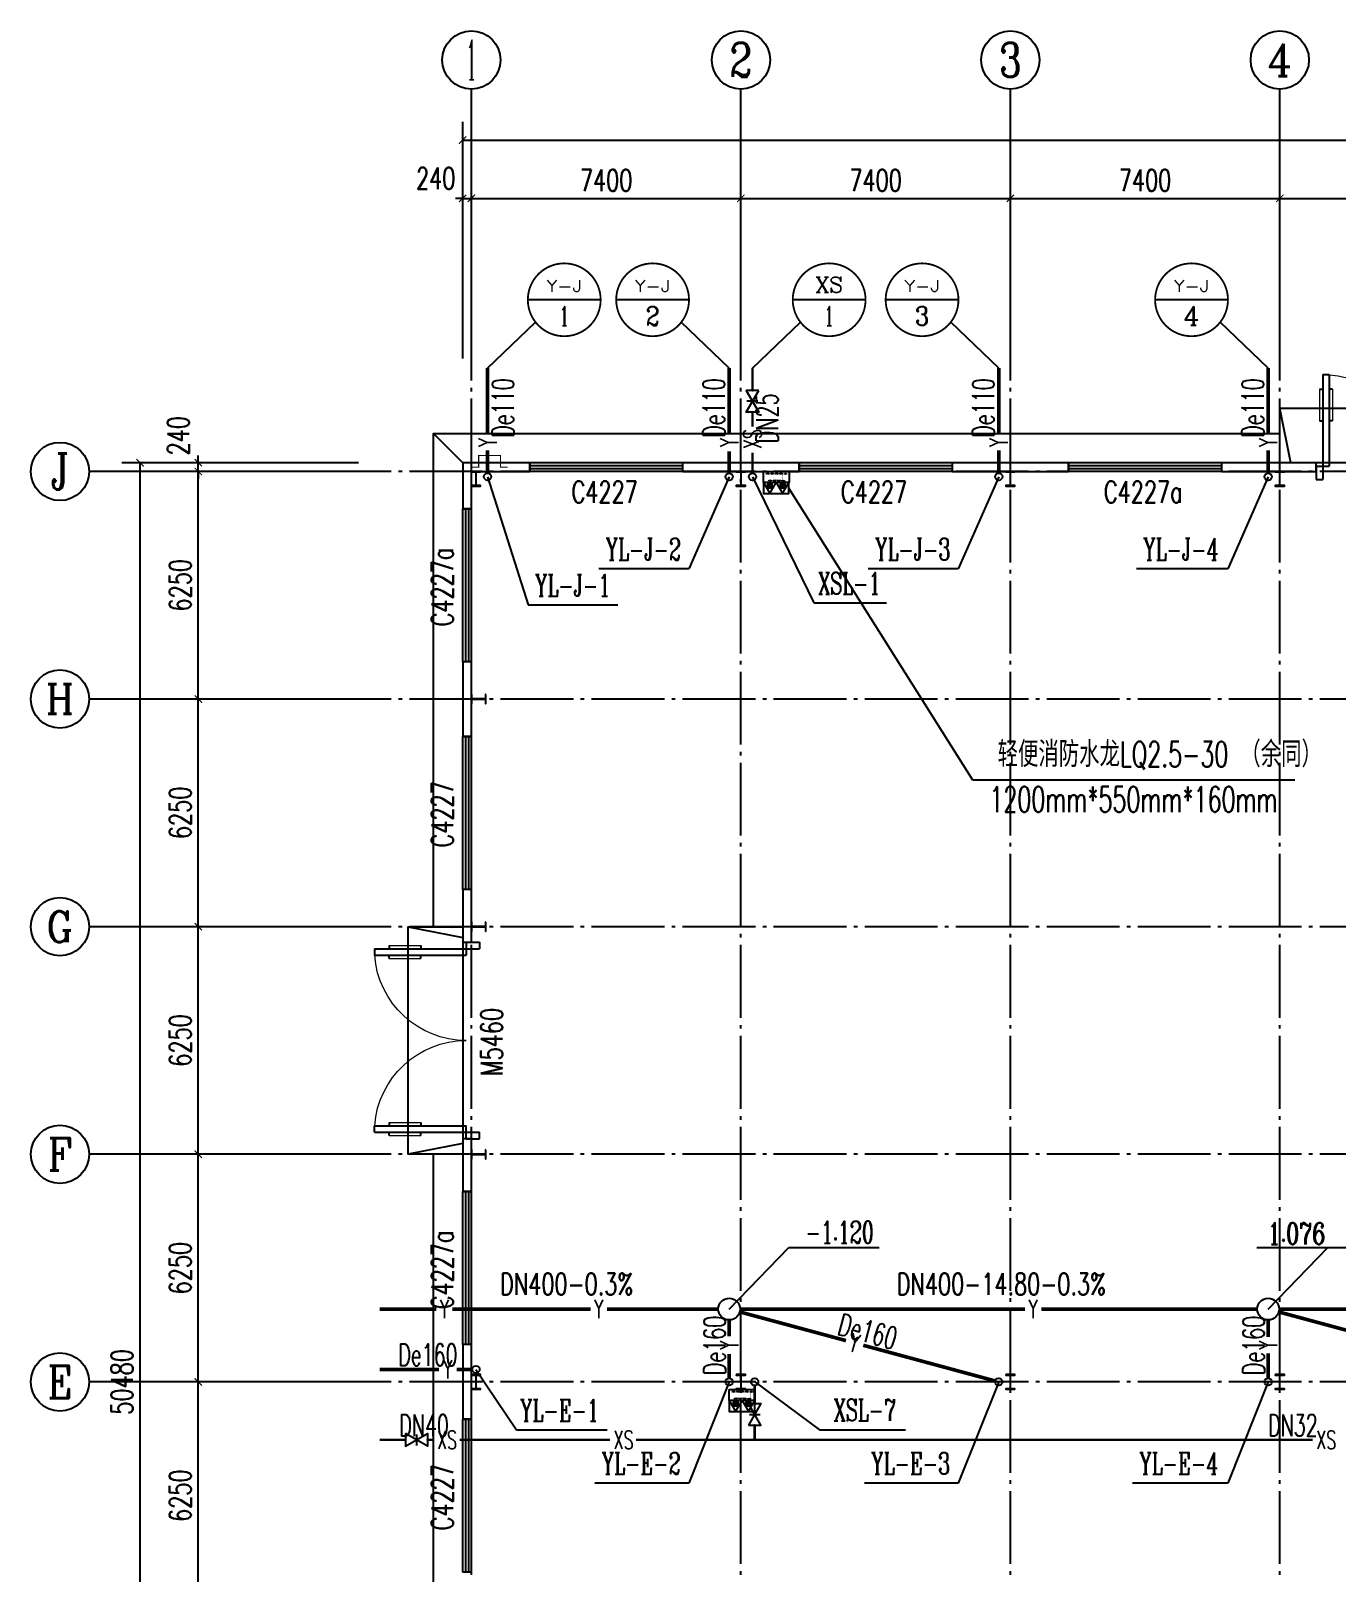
# Model space of a CAD drawing. Header units: millimetres. Extents: x 418304 to 847498, y 48187 to 111456.
# Drawn here: x 421460.05 to 421495.9, y 54546.51 to 54588.83 of the extents above; entities that cross this region are included whole.
import ezdxf
from ezdxf.enums import TextEntityAlignment as Align

# ---------------------------------------------------------------- set-up
doc = ezdxf.new("R2010")
doc.units = ezdxf.units.MM
doc.header["$LTSCALE"] = 1000
doc.linetypes.add('DOTE', pattern=[2.42, 2, -0.2, 0.02, -0.2])
for name, color, linetype in [('AXIS', 3, 'Continuous'), ('AXIS_TEXT', 7, 'Continuous'), ('COLUMN', 2, 'Continuous'), ('DIM_消防', 3, 'Continuous'), ('DIM_雨水', 3, 'Continuous'), ('DOTE', 8, 'DOTE'), ('EQUIP_消防', 7, 'Continuous'), ('PIPE-消防', 1, 'Continuous'), ('PIPE-雨水', 4, 'Continuous'), ('TEXT_消防', 7, 'Continuous'), ('TEXT_雨水', 7, 'Continuous'), ('TWT_LEAD', 3, 'Continuous'), ('TWT_TEXT', 7, 'Continuous'), ('VALVE_消防', 7, 'Continuous'), ('VPIPE-消防', 1, 'Continuous'), ('VPIPE-雨水', 4, 'Continuous'), ('WALL-PARAPET', 6, 'Continuous'), ('WELL_雨水', 4, 'Continuous'), ('WINDOW', 4, 'Continuous'), ('WINDOW_TEXT', 7, 'Continuous')]:
    doc.layers.add(name, color=color, linetype=linetype)
doc.styles.add('_TCH_AXIS', font='COMPLEX', dxfattribs={"bigfont": 'GBCBIG'})
doc.styles.add('_TCH_DIM', font='SIMPLEX', dxfattribs={"bigfont": 'GBCBIG'})
doc.styles.add('_TCH_DIM_T3', font='SIMPLEX', dxfattribs={"width": 0.705882, "bigfont": 'GBCBIG'})
doc.styles.add('_TCH_WINDOW', font='SIMPLEX', dxfattribs={"height": 3.5, "bigfont": 'GBCBIG'})
doc.styles.add('_TWT_CIRCLE', font='COMPLEX', dxfattribs={"width": 1.1, "height": 3, "bigfont": 'HZTXT'})
doc.styles.add('_TWT_PIPEDN', font='SIMPLEX', dxfattribs={"width": 0.8, "height": 3, "bigfont": 'HZTXT'})
doc.styles.add('_TWT_PIPETEXT', font='SIMPLEX', dxfattribs={"width": 0.8, "height": 3.5, "bigfont": 'HZTXT'})
doc.styles.add('_TWT_SERIAL', font='COMPLEX', dxfattribs={"width": 0.8, "height": 3, "bigfont": 'HZTXT'})
doc.styles.add('COMPLEX', font='COMPLEX')
doc.dimstyles.new('_TCH_ARCH&&200', dxfattribs={"dimtxt": 595, "dimasz": 200, "dimexe": 500, "dimexo": 600, "dimgap": 200, "dimtad": 1, "dimdec": 0, "dimzin": 0, "dimdsep": 46, "dimtxsty": '_TCH_DIM_T3', "dimblk": 'ARCHTICK', "dimcen": 0.09, "dimclrt": 7, "dimazin": 2, "dimtfac": 1, "dimtdec": 0, "dimtix": 1, "dimtmove": 2, "dimatfit": 3, "dimfxl": 0, "dimtolj": 1, "dimtzin": 0, "dimarcsym": 0})

# ---------------------------------------------------------------- blocks, each defined once
blk = doc.blocks.new('A$C797E1D2B')
at = {"layer": 'COLUMN'}
h = blk.add_hatch(color=256, dxfattribs=at)
h.paths.add_polyline_path([(125, 400), (250, 400), (250, 388), (130, 388), (130, 200), (125, 200)])
h.paths.add_polyline_path([(0, 400), (125, 400), (125, 200), (120, 200), (120, 388), (0, 388)])
h.paths.add_polyline_path([(0, 12), (120, 12), (120, 200), (125, 200), (125, 0), (0, 0)])
h.paths.add_polyline_path([(125, 200), (130, 200), (130, 12), (250, 12), (250, 0), (125, 0)])
blk.add_lwpolyline([(250, 0), (250, 12), (130, 12), (130, 388), (250, 388), (250, 400), (0, 400), (0, 388), (120, 388), (120, 12), (0, 12), (0, 0)], close=True, dxfattribs=at)
blk = doc.blocks.new('消防软管卷盘')
blk.add_lwpolyline([(4963954, 151899), (4963954, 150312), (4964641, 150312), (4964641, 151899)], close=True)
for points, const_width in [([(4964134, 151704), (4964482, 151704)], 1), ([(4964134, 151566), (4964482, 151566)], 1), ([(4964134, 151428), (4964482, 151428)], 1), ([(4964134, 151290), (4964482, 151290)], 1), ([(4964134, 151152), (4964482, 151152)], 1), ([(4964134, 151014), (4964482, 151014)], 0.1), ([(4964134, 150876), (4964482, 150876)], 1), ([(4964134, 150738), (4964482, 150738)], 1), ([(4964150, 150600), (4964499, 150600)], 1), ([(4964150, 150462), (4964499, 150462)], 1)]:
    blk.add_lwpolyline(points, dxfattribs=dict(const_width=const_width))
for centre, start, end in [((4964134, 151636), 90, 270), ((4964134, 151360), 90, 270), ((4964134, 151084), 90, 270), ((4964134, 150808), 90, 270), ((4964482, 151498), 270, 90), ((4964482, 151222), 270, 90), ((4964482, 150946), 270, 90), ((4964499, 150670), 270, 90), ((4964150, 150532), 90, 270)]:
    blk.add_arc(centre, 69, start, end)
blk = doc.blocks.new('$TwtSys$00000546')
h = blk.add_hatch()
h.set_pattern_fill('ANSI31', color=256, scale=200, style=0)
h.set_pattern_definition([(45, (-38543.802, -6670.83), (-17.67767, 17.67767), [])])
h.paths.add_polyline_path([(-65, 174), (65, 174), (65, 44), (-65, 44)])
for points in [[(0, 344), (-198, 0), (198, 0)], [(-65, 174), (65, 174), (65, 44), (-65, 44)]]:
    blk.add_lwpolyline(points, close=True)
blk = doc.blocks.new('92623')
blk.add_lwpolyline([(8910066, 83014), (8909273, 83014), (8909273, 82670), (8910066, 82670)], close=True)
at = {"xscale": -0.5, "yscale": 0.5, "zscale": 0.5, "rotation": 89.99999999998747}
blk.add_blockref('消防软管卷盘', (8985223, 2565334), dxfattribs=at)
at = {"layer": 'EQUIP_消防', "color": 8, "rotation": 180}
for p in [(8909471, 83014), (8909868, 83014)]:
    blk.add_blockref('$TwtSys$00000546', p, dxfattribs=at)
blk = doc.blocks.new('$DorLib2D$00000011')
for p, q in [((-0.4667, 0.4709), (-0.4667, -0.0625)), ((-0.4667, 0.4709), (-0.4333, 0.4709)), ((-0.4333, 0.4709), (-0.4333, 0.0042)), ((0.4333, 0.4709), (0.4333, 0.0042)), ((0.4667, 0.4709), (0.4333, 0.4709)), ((0.4667, 0.4709), (0.4667, -0.0625)), ((-0.4833, 0.3962), (-0.4667, 0.3962)), ((-0.4167, 0.3962), (-0.4333, 0.3962)), ((0.4167, 0.3962), (0.4333, 0.3962)), ((0.4833, 0.3962), (0.4667, 0.3962)), ((-0.4833, 0.2346), (-0.4667, 0.2346)), ((-0.4167, 0.2346), (-0.4333, 0.2346)), ((0.4167, 0.2346), (0.4333, 0.2346)), ((0.4833, 0.2346), (0.4667, 0.2346)), ((-0.5, 0.0042), (-0.4333, 0.0042)), ((-0.5, 0.0042), (-0.5, -0.0625)), ((0.5, 0.0042), (0.4333, 0.0042)), ((0.5, 0.0042), (0.5, -0.0625)), ((-0.5, -0.0625), (-0.4667, -0.0625)), ((0.5, -0.0625), (0.4667, -0.0625))]:
    blk.add_line(p, q)
at = {"lineweight": 13}
for p, q in [((-0.4833, 0.3962), (-0.4833, 0.2346)), ((-0.4167, 0.3962), (-0.4167, 0.2346)), ((0.4167, 0.3962), (0.4167, 0.2346)), ((0.4833, 0.3962), (0.4833, 0.2346))]:
    blk.add_line(p, q, dxfattribs=at)
for centre, start, end in [((-0.4667, 0.0042), 0, 85.90396), ((0.4667, 0.0042), 94.09604, 180)]:
    blk.add_arc(centre, 0.4667, start, end, dxfattribs=at)
blk = doc.blocks.new('$TCHSYS$WIN2D')
for p, q in [((-0.5, 0.5), (0.5, 0.5)), ((-0.5, 0.5), (-0.5, -0.5)), ((0.5, 0.5), (0.5, -0.5)), ((0.5, 0.167), (-0.5, 0.167)), ((0.5, -0.167), (-0.5, -0.167)), ((-0.5, -0.5), (0.5, -0.5))]:
    blk.add_line(p, q)
blk = doc.blocks.new('_AXISO')
blk.add_circle((0, 0), 0.5)
at = {"layer": 'AXIS_TEXT', "style": 'COMPLEX', "width": 1.041667}
blk.add_attdef('A', text='', height=0.56, dxfattribs=at).set_placement((-0.25, -0.28), (0.25, -0.28), align=Align.FIT)
blk = doc.blocks.new('_ArchTick')
at = {"color": 0, "linetype": 'ByBlock', "const_width": 0.15}
blk.add_lwpolyline([(-0.5, -0.5), (0.5, 0.5)], dxfattribs=at)
blk = doc.blocks.new('*D210')
at = {"layer": 'AXIS', "color": 0, "lineweight": -2}
for p, q in [((484746, 127867), (478246, 127867)), ((478746, 77387), (478746, 127867)), ((484746, 77387), (478246, 77387))]:
    blk.add_line(p, q, dxfattribs=at)
at = {"layer": 'Defpoints', "color": 0}
for p in [(478746, 127867), (485346, 127867), (485346, 77387)]:
    blk.add_point(p, dxfattribs=at)
at = {"layer": 'AXIS', "color": 0, "lineweight": -2, "xscale": 200, "yscale": 200, "zscale": 200}
for p, rotation in [((478746, 127867), 90), ((478746, 77387), 270)]:
    blk.add_blockref('_ArchTick', p, dxfattribs=dict(at, rotation=rotation))
at = {"layer": 'AXIS', "color": 7, "insert": (478248, 102627), "char_height": 595, "attachment_point": 5, "rotation": 90, "style": '_TCH_DIM_T3'}
blk.add_mtext('\\A1;50480', dxfattribs=at)
blk = doc.blocks.new('*D216')
at = {"layer": 'AXIS', "color": 0, "lineweight": -2}
for p, q in [((484746, 102627), (479846, 102627)), ((480346, 96377), (480346, 102627)), ((484746, 96377), (479846, 96377))]:
    blk.add_line(p, q, dxfattribs=at)
at = {"layer": 'Defpoints', "color": 0}
for p in [(480346, 102627), (485346, 102627), (485346, 96377)]:
    blk.add_point(p, dxfattribs=at)
at = {"layer": 'AXIS', "color": 0, "lineweight": -2, "xscale": 200, "yscale": 200, "zscale": 200}
for p, rotation in [((480346, 102627), 90), ((480346, 96377), 270)]:
    blk.add_blockref('_ArchTick', p, dxfattribs=dict(at, rotation=rotation))
at = {"layer": 'AXIS', "color": 7, "insert": (479848, 99502), "char_height": 595, "attachment_point": 5, "rotation": 90, "style": '_TCH_DIM_T3'}
blk.add_mtext('\\A1;6250', dxfattribs=at)
blk = doc.blocks.new('*D217')
at = {"layer": 'AXIS', "color": 0, "lineweight": -2}
for p, q in [((484746, 108877), (479846, 108877)), ((480346, 102627), (480346, 108877)), ((484746, 102627), (479846, 102627))]:
    blk.add_line(p, q, dxfattribs=at)
at = {"layer": 'Defpoints', "color": 0}
for p in [(480346, 108877), (485346, 108877), (485346, 102627)]:
    blk.add_point(p, dxfattribs=at)
at = {"layer": 'AXIS', "color": 0, "lineweight": -2, "xscale": 200, "yscale": 200, "zscale": 200}
for p, rotation in [((480346, 108877), 90), ((480346, 102627), 270)]:
    blk.add_blockref('_ArchTick', p, dxfattribs=dict(at, rotation=rotation))
at = {"layer": 'AXIS', "color": 7, "insert": (479848, 105752), "char_height": 595, "attachment_point": 5, "rotation": 90, "style": '_TCH_DIM_T3'}
blk.add_mtext('\\A1;6250', dxfattribs=at)
blk = doc.blocks.new('*D218')
at = {"layer": 'AXIS', "color": 0, "lineweight": -2}
for p, q in [((484746, 115127), (479846, 115127)), ((480346, 108877), (480346, 115127)), ((484746, 108877), (479846, 108877))]:
    blk.add_line(p, q, dxfattribs=at)
at = {"layer": 'Defpoints', "color": 0}
for p in [(480346, 115127), (485346, 115127), (485346, 108877)]:
    blk.add_point(p, dxfattribs=at)
at = {"layer": 'AXIS', "color": 0, "lineweight": -2, "xscale": 200, "yscale": 200, "zscale": 200}
for p, rotation in [((480346, 115127), 90), ((480346, 108877), 270)]:
    blk.add_blockref('_ArchTick', p, dxfattribs=dict(at, rotation=rotation))
at = {"layer": 'AXIS', "color": 7, "insert": (479848, 112002), "char_height": 595, "attachment_point": 5, "rotation": 90, "style": '_TCH_DIM_T3'}
blk.add_mtext('\\A1;6250', dxfattribs=at)
blk = doc.blocks.new('*D219')
at = {"layer": 'AXIS', "color": 0, "lineweight": -2}
for p, q in [((484746, 121377), (479846, 121377)), ((480346, 115127), (480346, 121377)), ((484746, 115127), (479846, 115127))]:
    blk.add_line(p, q, dxfattribs=at)
at = {"layer": 'Defpoints', "color": 0}
for p in [(480346, 121377), (485346, 121377), (485346, 115127)]:
    blk.add_point(p, dxfattribs=at)
at = {"layer": 'AXIS', "color": 0, "lineweight": -2, "xscale": 200, "yscale": 200, "zscale": 200}
for p, rotation in [((480346, 121377), 90), ((480346, 115127), 270)]:
    blk.add_blockref('_ArchTick', p, dxfattribs=dict(at, rotation=rotation))
at = {"layer": 'AXIS', "color": 7, "insert": (479848, 118252), "char_height": 595, "attachment_point": 5, "rotation": 90, "style": '_TCH_DIM_T3'}
blk.add_mtext('\\A1;6250', dxfattribs=at)
blk = doc.blocks.new('*D220')
at = {"layer": 'AXIS', "color": 0, "lineweight": -2}
for p, q in [((484746, 127627), (479846, 127627)), ((480346, 121377), (480346, 127627)), ((484746, 121377), (479846, 121377))]:
    blk.add_line(p, q, dxfattribs=at)
at = {"layer": 'Defpoints', "color": 0}
for p in [(480346, 127627), (485346, 127627), (485346, 121377)]:
    blk.add_point(p, dxfattribs=at)
at = {"layer": 'AXIS', "color": 0, "lineweight": -2, "xscale": 200, "yscale": 200, "zscale": 200}
for p, rotation in [((480346, 127627), 90), ((480346, 121377), 270)]:
    blk.add_blockref('_ArchTick', p, dxfattribs=dict(at, rotation=rotation))
at = {"layer": 'AXIS', "color": 7, "insert": (479848, 124502), "char_height": 595, "attachment_point": 5, "rotation": 90, "style": '_TCH_DIM_T3'}
blk.add_mtext('\\A1;6250', dxfattribs=at)
blk = doc.blocks.new('*D221')
at = {"layer": 'AXIS', "color": 0, "lineweight": -2}
for p, q in [((484746, 127867), (479846, 127867)), ((480346, 127867), (480346, 128067)), ((480346, 127627), (480346, 127867)), ((484746, 127627), (479846, 127627)), ((480346, 127627), (480346, 127427))]:
    blk.add_line(p, q, dxfattribs=at)
at = {"layer": 'Defpoints', "color": 0}
for p in [(480346, 127867), (485346, 127867), (485346, 127627)]:
    blk.add_point(p, dxfattribs=at)
at = {"layer": 'AXIS', "color": 0, "lineweight": -2, "xscale": 200, "yscale": 200, "zscale": 200}
for p, rotation in [((480346, 127867), 270), ((480346, 127627), 90)]:
    blk.add_blockref('_ArchTick', p, dxfattribs=dict(at, rotation=rotation))
at = {"layer": 'AXIS', "color": 7, "insert": (479796, 128607), "char_height": 595, "attachment_point": 5, "rotation": 90, "style": '_TCH_DIM_T3'}
blk.add_mtext('\\A1;240', dxfattribs=at)
blk = doc.blocks.new('*D222')
at = {"layer": 'AXIS', "color": 0, "lineweight": -2}
for p, q in [((487606, 130727), (487606, 137227)), ((650886, 130727), (650886, 137227)), ((487606, 136727), (650886, 136727))]:
    blk.add_line(p, q, dxfattribs=at)
at = {"layer": 'Defpoints', "color": 0}
for p in [(650886, 136727), (487606, 130127), (650886, 130127)]:
    blk.add_point(p, dxfattribs=at)
at = {"layer": 'AXIS', "color": 0, "lineweight": -2, "xscale": 200, "yscale": 200, "zscale": 200, "rotation": 180}
blk.add_blockref('_ArchTick', (487606, 136727), dxfattribs=at)
at = {"layer": 'AXIS', "color": 0, "lineweight": -2, "xscale": 200, "yscale": 200, "zscale": 200}
blk.add_blockref('_ArchTick', (650886, 136727), dxfattribs=at)
at = {"layer": 'AXIS', "color": 7, "insert": (569246, 137224), "char_height": 595, "attachment_point": 5, "style": '_TCH_DIM_T3'}
blk.add_mtext('\\A1;163280', dxfattribs=at)
blk = doc.blocks.new('*D223')
at = {"layer": 'AXIS', "color": 0, "lineweight": -2}
for p, q in [((487606, 130727), (487606, 135627)), ((487846, 130727), (487846, 135627)), ((487606, 135127), (487406, 135127)), ((487606, 135127), (487846, 135127)), ((487846, 135127), (488046, 135127))]:
    blk.add_line(p, q, dxfattribs=at)
at = {"layer": 'Defpoints', "color": 0}
for p in [(487846, 135127), (487606, 130127), (487846, 130127)]:
    blk.add_point(p, dxfattribs=at)
at = {"layer": 'AXIS', "color": 0, "lineweight": -2, "xscale": 200, "yscale": 200, "zscale": 200}
blk.add_blockref('_ArchTick', (487606, 135127), dxfattribs=at)
at = {"layer": 'AXIS', "color": 0, "lineweight": -2, "xscale": 200, "yscale": 200, "zscale": 200, "rotation": 180}
blk.add_blockref('_ArchTick', (487846, 135127), dxfattribs=at)
at = {"layer": 'AXIS', "color": 7, "insert": (486866, 135677), "char_height": 595, "attachment_point": 5, "style": '_TCH_DIM_T3'}
blk.add_mtext('\\A1;240', dxfattribs=at)
blk = doc.blocks.new('*D224')
at = {"layer": 'AXIS', "color": 0, "lineweight": -2}
for p, q in [((487846, 130727), (487846, 135627)), ((495246, 130727), (495246, 135627)), ((487846, 135127), (495246, 135127))]:
    blk.add_line(p, q, dxfattribs=at)
at = {"layer": 'Defpoints', "color": 0}
for p in [(495246, 135127), (487846, 130127), (495246, 130127)]:
    blk.add_point(p, dxfattribs=at)
at = {"layer": 'AXIS', "color": 0, "lineweight": -2, "xscale": 200, "yscale": 200, "zscale": 200, "rotation": 180}
blk.add_blockref('_ArchTick', (487846, 135127), dxfattribs=at)
at = {"layer": 'AXIS', "color": 0, "lineweight": -2, "xscale": 200, "yscale": 200, "zscale": 200}
blk.add_blockref('_ArchTick', (495246, 135127), dxfattribs=at)
at = {"layer": 'AXIS', "color": 7, "insert": (491546, 135624), "char_height": 595, "attachment_point": 5, "style": '_TCH_DIM_T3'}
blk.add_mtext('\\A1;7400', dxfattribs=at)
blk = doc.blocks.new('*D225')
at = {"layer": 'AXIS', "color": 0, "lineweight": -2}
for p, q in [((495246, 130727), (495246, 135627)), ((502646, 130727), (502646, 135627)), ((495246, 135127), (502646, 135127))]:
    blk.add_line(p, q, dxfattribs=at)
at = {"layer": 'Defpoints', "color": 0}
for p in [(502646, 135127), (495246, 130127), (502646, 130127)]:
    blk.add_point(p, dxfattribs=at)
at = {"layer": 'AXIS', "color": 0, "lineweight": -2, "xscale": 200, "yscale": 200, "zscale": 200, "rotation": 180}
blk.add_blockref('_ArchTick', (495246, 135127), dxfattribs=at)
at = {"layer": 'AXIS', "color": 0, "lineweight": -2, "xscale": 200, "yscale": 200, "zscale": 200}
blk.add_blockref('_ArchTick', (502646, 135127), dxfattribs=at)
at = {"layer": 'AXIS', "color": 7, "insert": (498946, 135624), "char_height": 595, "attachment_point": 5, "style": '_TCH_DIM_T3'}
blk.add_mtext('\\A1;7400', dxfattribs=at)
blk = doc.blocks.new('*D226')
at = {"layer": 'AXIS', "color": 0, "lineweight": -2}
for p, q in [((502646, 130727), (502646, 135627)), ((510046, 130727), (510046, 135627)), ((502646, 135127), (510046, 135127))]:
    blk.add_line(p, q, dxfattribs=at)
at = {"layer": 'Defpoints', "color": 0}
for p in [(510046, 135127), (502646, 130127), (510046, 130127)]:
    blk.add_point(p, dxfattribs=at)
at = {"layer": 'AXIS', "color": 0, "lineweight": -2, "xscale": 200, "yscale": 200, "zscale": 200, "rotation": 180}
blk.add_blockref('_ArchTick', (502646, 135127), dxfattribs=at)
at = {"layer": 'AXIS', "color": 0, "lineweight": -2, "xscale": 200, "yscale": 200, "zscale": 200}
blk.add_blockref('_ArchTick', (510046, 135127), dxfattribs=at)
at = {"layer": 'AXIS', "color": 7, "insert": (506346, 135624), "char_height": 595, "attachment_point": 5, "style": '_TCH_DIM_T3'}
blk.add_mtext('\\A1;7400', dxfattribs=at)
blk = doc.blocks.new('*D227')
at = {"layer": 'AXIS', "color": 0, "lineweight": -2}
for p, q in [((510046, 130727), (510046, 135627)), ((517446, 130727), (517446, 135627)), ((510046, 135127), (517446, 135127))]:
    blk.add_line(p, q, dxfattribs=at)
at = {"layer": 'Defpoints', "color": 0}
for p in [(517446, 135127), (510046, 130127), (517446, 130127)]:
    blk.add_point(p, dxfattribs=at)
at = {"layer": 'AXIS', "color": 0, "lineweight": -2, "xscale": 200, "yscale": 200, "zscale": 200, "rotation": 180}
blk.add_blockref('_ArchTick', (510046, 135127), dxfattribs=at)
at = {"layer": 'AXIS', "color": 0, "lineweight": -2, "xscale": 200, "yscale": 200, "zscale": 200}
blk.add_blockref('_ArchTick', (517446, 135127), dxfattribs=at)
at = {"layer": 'AXIS', "color": 7, "insert": (513746, 135624), "char_height": 595, "attachment_point": 5, "style": '_TCH_DIM_T3'}
blk.add_mtext('\\A1;7400', dxfattribs=at)
blk = doc.blocks.new('$VALVE$00000296')
for points in [[(-125, 72), (-125, -72), (125, 72), (125, -72), (-125, 72)], [(0, 60), (0, -64)]]:
    blk.add_lwpolyline(points)
for p in [(-125, 0), (125, 0)]:
    blk.add_point(p)
blk = doc.blocks.new('$TwtSys$00000187')
blk.add_circle((0, 0, 0), 0.5)
blk = doc.blocks.new('2436')
at = {"color": 8, "ltscale": 0.5}
for p, q in [((510346, 127866.8), (510046, 129366.8)), ((487606, 127866.8), (486806, 128666.8)), ((486106, 115126.8), (487606, 114826.8)), ((487606, 109176.8), (486106, 108876.8))]:
    blk.add_line(p, q, dxfattribs=at)
at = {"color": 3}
for p, q in [((501618.9, 119152.5), (496567.4, 127172.2)), ((510460.3, 119152.5), (501618.9, 119152.5))]:
    blk.add_line(p, q, dxfattribs=at)
at = {"color": 8, "ltscale": 0.5}
for points in [[(510046, 127866.8), (510046, 129366.8), (517446, 129366.8), (517446, 127866.8)], [(486806, 115126.8), (486806, 128666.8), (510046, 128666.8)], [(487606, 108876.8), (486106, 108876.8), (486106, 115126.8), (487606, 115126.8)], [(486806, 96376.8), (486806, 108876.8)]]:
    blk.add_lwpolyline(points, dxfattribs=at)
at = {"color": 8, "const_width": 30}
blk.add_lwpolyline([(487846, 127746.8), (488046, 127746.8), (488046, 128066.8), (488646, 128066.8), (488646, 127746.8), (488846, 127746.8)], dxfattribs=at)
at = {"layer": 'AXIS'}
for p, q in [((487846, 130126.8), (487846, 138126.8)), ((495246, 130126.8), (495246, 138126.8)), ((502646, 130126.8), (502646, 138126.8)), ((510046, 130126.8), (510046, 138126.8)), ((485346, 127626.8), (477346, 127626.8)), ((485346, 121376.8), (477346, 121376.8)), ((485346, 115126.8), (477346, 115126.8)), ((485346, 108876.8), (477346, 108876.8)), ((485346, 102626.8), (477346, 102626.8))]:
    blk.add_line(p, q, dxfattribs=at)
at = {"layer": 'DIM_消防'}
for p, q in [((491395.2, 132341.5), (489395.2, 132341.5)), ((493821.7, 132341.5), (491821.7, 132341.5)), ((498670.2, 132341.5), (496670.2, 132341.5)), ((501221.7, 132341.5), (499221.7, 132341.5)), ((508621.7, 132341.5), (506621.7, 132341.5)), ((488290.5, 130467.9), (489606.2, 131727.1)), ((494926.4, 130467.9), (493610.7, 131727.1)), ((495565.5, 130467.9), (496881.2, 131727.1)), ((502326.4, 130467.9), (501010.7, 131727.1)), ((509726.4, 130467.9), (508410.7, 131727.1)), ((495565.5, 127482.7), (497253.5, 124016.9, 3000)), ((497253.5, 124016.9, 3000), (499249, 124016.9, 3000))]:
    blk.add_line(p, q, dxfattribs=at)
at = {"layer": 'DIM_消防', "color": 3}
for p, q in [((495625.2, 102626.8), (497404.1, 101315.1)), ((497404.1, 101315.1), (499767.3, 101315.1))]:
    blk.add_line(p, q, dxfattribs=at)
at = {"layer": 'DIM_消防', "const_width": 50}
for points in [[(491395.2, 132341.5, 1), (489395.2, 132341.5, 1)], [(493821.7, 132341.5, 1), (491821.7, 132341.5, 1)], [(498670.2, 132341.5, 1), (496670.2, 132341.5, 1)], [(501221.7, 132341.5, 1), (499221.7, 132341.5, 1)], [(508621.7, 132341.5, 1), (506621.7, 132341.5, 1)]]:
    blk.add_lwpolyline(points, format="xyb", close=True, dxfattribs=at)
at = {"layer": 'DIM_雨水'}
for p, q in [((488290.5, 127482.7), (489400.6, 123960.6)), ((494926.4, 127482.7), (493816.4, 124954.4)), ((502326.4, 127482.7), (501216.4, 124954.4)), ((509726.4, 127482.7), (508616.4, 124954.4)), ((493816.4, 124954.4), (491346.1, 124954.4)), ((501216.4, 124954.4), (498746.1, 124954.4)), ((508616.4, 124954.4), (506110.2, 124954.4)), ((489400.6, 123960.6), (491870.9, 123960.6)), ((487971.3, 102970.4), (489081.4, 101306.5)), ((494926.4, 102626.8), (493816.4, 99849.6)), ((502326.4, 102626.8, 3000), (501216.4, 99849.6, 3000)), ((509726.4, 102626.8, 3000), (508616.4, 99849.6, 3000)), ((489081.4, 101306.5), (491569.6, 101306.5)), ((493816.4, 99849.6), (491238.3, 99849.6)), ((501216.4, 99849.6, 3000), (498638.3, 99849.6, 3000)), ((508616.4, 99849.6, 3000), (506002.2, 99849.6, 3000))]:
    blk.add_line(p, q, dxfattribs=at)
at = {"layer": 'DOTE'}
for p, q in [((487846, 75126.8), (487846, 130126.8)), ((495246, 75126.8), (495246, 130126.8)), ((502646, 75126.8), (502646, 130126.8)), ((510046, 75126.8), (510046, 130126.8)), ((653146, 127626.8), (485346, 127626.8)), ((653146, 121376.8), (485346, 121376.8)), ((653146, 115126.8), (485346, 115126.8)), ((653146, 108876.8), (485346, 108876.8)), ((653146, 102626.8), (485346, 102626.8))]:
    blk.add_line(p, q, dxfattribs=at)
at = {"layer": 'PIPE-消防', "linetype": 'Continuous', "const_width": 70}
for points in [[(495565.5, 129854.6), (495565.5, 130467.9)], [(495565.5, 128859.8), (495565.5, 129254.6)], [(495565.5, 127582.7), (495565.5, 128141.8)], [(495625.2, 102526.8), (495625.2, 102035.3)], [(495625.2, 101435.3), (495625.2, 101035.7)], [(485330, 101035.7), (486039.8, 101035.7)], [(486639.8, 101035.7), (486805.6, 101035.7)], [(487523.7, 101035.7), (491648.7, 101035.7)], [(492366.8, 101035.7), (495625.2, 101035.7)], [(495625.2, 101035.7), (510948.5, 101035.7)]]:
    blk.add_lwpolyline(points, dxfattribs=at)
at = {"layer": 'PIPE-雨水', "linetype": 'Continuous', "const_width": 100}
for points in [[(488290.5, 128646.9), (488290.5, 130467.9)], [(494926.4, 128669.8), (494926.4, 130467.9)], [(502326.4, 128646.9), (502326.4, 130467.9)], [(509726.4, 128646.9), (509726.4, 130467.9)], [(488290.5, 127582.7), (488290.5, 128203.1)], [(502326.4, 127582.7), (502326.4, 128203.1)], [(509726.4, 127582.7), (509726.4, 128203.1)], [(494926.4, 127582.7), (494926.4, 128180.2)], [(486879.4, 104626.8), (485330, 104626.8)], [(491125.4, 104626.8), (487323.2, 104626.8)], [(494626.4, 104626.8), (491569.2, 104626.8)], [(495216.1, 104548.5), (498133.4, 103760.1)], [(503049.9, 104626.8), (495226.4, 104626.8)], [(509426.4, 104626.8), (503493.7, 104626.8)], [(510016.1, 104548.5), (512933.4, 103760.1)], [(518461.1, 104626.8), (510026.4, 104626.8)], [(498606, 103632.3), (502229.9, 102652.9)], [(486954.3, 102970.4), (485330, 102970.4)], [(487871.3, 102970.4), (487443.9, 102970.4)]]:
    blk.add_lwpolyline(points, dxfattribs=at)
at = {"layer": 'PIPE-雨水', "linetype": 'Continuous', "ltscale": 2, "const_width": 100}
for points in [[(494926.4, 103879.2), (494926.4, 104326.8)], [(509726.4, 103856.3), (509726.4, 104326.8)], [(494926.4, 102726.8), (494926.4, 103389.6)], [(509726.4, 102726.8), (509726.4, 103412.5)]]:
    blk.add_lwpolyline(points, dxfattribs=at)
at = {"layer": 'TWT_LEAD'}
for p, q in [((494926.4, 104626.8), (496565.1, 106318.5)), ((496565.1, 106318.5), (499046.9, 106318.5)), ((509416.5, 106318.5), (511365.1, 106318.5)), ((509726.4, 104626.8), (511365.1, 106318.5)), ((511365.1, 106318.5), (513846.9, 106318.5))]:
    blk.add_line(p, q, dxfattribs=at)
at = {"layer": 'VPIPE-消防', "linetype": 'Continuous'}
for centre in [(495565.5, 127482.7), (495625.2, 102626.8)]:
    blk.add_circle(centre, 100, dxfattribs=at)
at = {"layer": 'VPIPE-雨水', "linetype": 'Continuous'}
for centre in [(488290.5, 127482.7), (494926.4, 127482.7), (502326.4, 127482.7), (509726.4, 127482.7), (487971.3, 102970.4), (494926.4, 102626.8), (502326.4, 102626.8), (509726.4, 102626.8)]:
    blk.add_circle(centre, 100, dxfattribs=at)
at = {"layer": 'WALL-PARAPET'}
for p, q in [((487606, 127866.8), (487606, 126601.8)), ((489446, 127866.8), (487606, 127866.8)), ((489446, 127626.8), (489446, 127866.8)), ((496846, 127866.8), (493646, 127866.8)), ((493646, 127866.8), (493646, 127626.8)), ((496846, 127626.8), (496846, 127866.8)), ((504246, 127866.8), (501046, 127866.8)), ((501046, 127866.8), (501046, 127626.8)), ((504246, 127626.8), (504246, 127866.8)), ((511046, 127866.8), (508446, 127866.8)), ((508446, 127866.8), (508446, 127626.8)), ((511046, 127626.8), (511046, 127866.8)), ((487846, 126601.8), (487846, 127626.8)), ((487846, 127626.8), (489446, 127626.8)), ((493646, 127626.8), (496846, 127626.8)), ((501046, 127626.8), (504246, 127626.8)), ((508446, 127626.8), (511046, 127626.8)), ((487606, 126601.8), (487846, 126601.8)), ((487606, 122401.8), (487606, 120351.8)), ((487846, 122401.8), (487606, 122401.8)), ((487846, 120351.8), (487846, 122401.8)), ((487606, 120351.8), (487846, 120351.8)), ((487606, 116151.8), (487606, 114701.8)), ((487846, 116151.8), (487606, 116151.8)), ((487846, 114701.8), (487846, 116151.8)), ((487606, 114701.8), (487846, 114701.8)), ((487606, 109301.8), (487606, 107851.8)), ((487846, 109301.8), (487606, 109301.8)), ((487846, 107851.8), (487846, 109301.8)), ((487606, 107851.8), (487846, 107851.8)), ((487606, 103651.8), (487606, 101601.8)), ((487846, 103651.8), (487606, 103651.8)), ((487846, 101601.8), (487846, 103651.8)), ((487606, 101601.8), (487846, 101601.8))]:
    blk.add_line(p, q, dxfattribs=at)
at = {"layer": 'WINDOW'}
for p, q in [((516446, 127866.8), (511046, 127866.8)), ((487606, 114701.8), (487606, 109301.8))]:
    blk.add_line(p, q, dxfattribs=at)
for p, rotation in [((488096, 127626.8), 180), ((495371, 127626.8), 180), ((502771, 127626.8), 180), ((510171, 127626.8), 180), ((488246, 121251.8), 89.99999999999999), ((488246, 115001.8), 89.99999999999999), ((488246, 108751.8), 89.99999999999999), ((488096, 102826.8), 180), ((495371, 102826.8), 180), ((502771, 102826.8), 180), ((510171, 102826.8), 180)]:
    blk.add_blockref('A$C797E1D2B', p, dxfattribs=dict(rotation=rotation))
at = {"xscale": 0.882, "yscale": 0.882, "zscale": 0.882}
for p in [(-7362111.3, 54105.8), (-7363051, 28897.5)]:
    blk.add_blockref('92623', p, dxfattribs=at)
at = {"layer": 'AXIS'}
ref = blk.add_blockref('_AXISO', (487846, 138926.8), dxfattribs=dict(at, xscale=1600, yscale=1600, zscale=1600))
ref.add_attrib('A', '1', dxfattribs={"layer": 'AXIS_TEXT', "height": 1089.5, "style": '_TCH_AXIS', "width": 0.555556}).set_placement((487716.3, 138382), (487975.7, 138382), align=Align.FIT)
ref = blk.add_blockref('_AXISO', (495246, 138926.8), dxfattribs=dict(at, xscale=1600, yscale=1600, zscale=1600))
ref.add_attrib('A', '2', dxfattribs={"layer": 'AXIS_TEXT', "height": 931.9, "style": '_TCH_AXIS'}).set_placement((494935.3, 138460.9), (495556.6, 138460.9), align=Align.FIT)
ref = blk.add_blockref('_AXISO', (502646, 138926.8), dxfattribs=dict(at, xscale=1600, yscale=1600, zscale=1600))
ref.add_attrib('A', '3', dxfattribs={"layer": 'AXIS_TEXT', "height": 931.9, "style": '_TCH_AXIS'}).set_placement((502335.3, 138460.9), (502956.6, 138460.9), align=Align.FIT)
ref = blk.add_blockref('_AXISO', (510046, 138926.8), dxfattribs=dict(at, xscale=1600, yscale=1600, zscale=1600))
ref.add_attrib('A', '4', dxfattribs={"layer": 'AXIS_TEXT', "height": 890.9, "style": '_TCH_AXIS'}).set_placement((509706.6, 138481.4), (510385.4, 138481.4), align=Align.FIT)
ref = blk.add_blockref('_AXISO', (476546, 127626.8), dxfattribs=dict(at, xscale=1600, yscale=1600, zscale=1600))
ref.add_attrib('A', 'J', dxfattribs={"layer": 'AXIS_TEXT', "height": 992.1, "style": '_TCH_AXIS'}).set_placement((476286.1, 127130.7), (476805.8, 127130.7), align=Align.FIT)
ref = blk.add_blockref('_AXISO', (476546, 121376.8), dxfattribs=dict(at, xscale=1600, yscale=1600, zscale=1600))
ref.add_attrib('A', 'H', dxfattribs={"layer": 'AXIS_TEXT', "height": 811, "style": '_TCH_AXIS'}).set_placement((476159.8, 120971.3), (476932.2, 120971.3), align=Align.FIT)
ref = blk.add_blockref('_AXISO', (476546, 115126.8), dxfattribs=dict(at, xscale=1600, yscale=1600, zscale=1600))
ref.add_attrib('A', 'G', dxfattribs={"layer": 'AXIS_TEXT', "height": 850.4, "style": '_TCH_AXIS'}).set_placement((476181.5, 114701.6), (476910.4, 114701.6), align=Align.FIT)
ref = blk.add_blockref('_AXISO', (476546, 108876.8), dxfattribs=dict(at, xscale=1600, yscale=1600, zscale=1600))
ref.add_attrib('A', 'F', dxfattribs={"layer": 'AXIS_TEXT', "height": 890.9, "style": '_TCH_AXIS'}).set_placement((476206.6, 108431.4), (476885.4, 108431.4), align=Align.FIT)
ref = blk.add_blockref('_AXISO', (476546, 102626.8), dxfattribs=dict(at, xscale=1600, yscale=1600, zscale=1600))
ref.add_attrib('A', 'E', dxfattribs={"layer": 'AXIS_TEXT', "height": 890.9, "style": '_TCH_AXIS'}).set_placement((476206.6, 102181.4), (476885.4, 102181.4), align=Align.FIT)
at = {"layer": 'VALVE_消防', "xscale": -2.4, "yscale": -2.4, "zscale": 2.4}
for p, rotation in [((495565.5, 129554.6), 90), ((495625.2, 101735.3), 270)]:
    blk.add_blockref('$VALVE$00000296', p, dxfattribs=dict(at, rotation=rotation))
at = {"layer": 'VALVE_消防', "xscale": 2.4, "yscale": 2.4, "zscale": 2.4}
blk.add_blockref('$VALVE$00000296', (486339.8, 101035.7), dxfattribs=at)
at = {"layer": 'WELL_雨水', "xscale": 600, "yscale": 600, "zscale": 600, "rotation": 180}
for p in [(494926.4, 104626.8), (509726.4, 104626.8)]:
    blk.add_blockref('$TwtSys$00000187', p, dxfattribs=at)
at = {"layer": 'WINDOW'}
ref = blk.add_blockref('$DorLib2D$00000011', (513746, 127746.8), dxfattribs=dict(at, xscale=5400, yscale=-5400, zscale=5400, rotation=180))
ref.add_attrib('A', 'M5460', (512766, 126769.5), dxfattribs={"layer": 'WINDOW_TEXT', "height": 595, "style": '_TCH_WINDOW', "width": 0.705882})
ref = blk.add_blockref('$TCHSYS$WIN2D', (491546, 127746.8), dxfattribs=dict(at, xscale=4200, yscale=-240, zscale=4200, rotation=180))
ref.add_attrib('A', 'C4227', (490596, 126769.5), dxfattribs={"layer": 'WINDOW_TEXT', "height": 595, "style": '_TCH_WINDOW', "width": 0.705882})
ref = blk.add_blockref('$TCHSYS$WIN2D', (498946, 127746.8), dxfattribs=dict(at, xscale=4200, yscale=-240, zscale=4200, rotation=180))
ref.add_attrib('A', 'C4227', (497996, 126769.5), dxfattribs={"layer": 'WINDOW_TEXT', "height": 595, "style": '_TCH_WINDOW', "width": 0.705882})
ref = blk.add_blockref('$TCHSYS$WIN2D', (506346, 127746.8), dxfattribs=dict(at, xscale=4200, yscale=-240, zscale=4200, rotation=180))
ref.add_attrib('A', 'C4227a', (505216, 126769.5), dxfattribs={"layer": 'WINDOW_TEXT', "height": 595, "style": '_TCH_WINDOW', "width": 0.705882})
ref = blk.add_blockref('$TCHSYS$WIN2D', (487726, 124501.8), dxfattribs=dict(at, xscale=-4200, yscale=240, zscale=-4200, rotation=270))
ref.add_attrib('A', 'C4227a', (487343.7, 123371.8), dxfattribs={"layer": 'WINDOW_TEXT', "height": 595, "rotation": 90, "style": '_TCH_WINDOW', "width": 0.705882})
ref = blk.add_blockref('$TCHSYS$WIN2D', (487726, 118251.8), dxfattribs=dict(at, xscale=-4200, yscale=240, zscale=-4200, rotation=270))
ref.add_attrib('A', 'C4227', (487343.7, 117301.8), dxfattribs={"layer": 'WINDOW_TEXT', "height": 595, "rotation": 90, "style": '_TCH_WINDOW', "width": 0.705882})
ref = blk.add_blockref('$DorLib2D$00000011', (487726, 112001.8), dxfattribs=dict(at, xscale=5400, yscale=-5400, zscale=5400, rotation=270))
ref.add_attrib('A', 'M5460', (488703.3, 111021.8), dxfattribs={"layer": 'WINDOW_TEXT', "height": 595, "rotation": 90, "style": '_TCH_WINDOW', "width": 0.705882})
ref = blk.add_blockref('$TCHSYS$WIN2D', (487726, 105751.8), dxfattribs=dict(at, xscale=-4200, yscale=240, zscale=-4200, rotation=270))
ref.add_attrib('A', 'C4227a', (487343.7, 104621.8), dxfattribs={"layer": 'WINDOW_TEXT', "height": 595, "rotation": 90, "style": '_TCH_WINDOW', "width": 0.705882})
ref = blk.add_blockref('$TCHSYS$WIN2D', (487726, 99501.8), dxfattribs=dict(at, xscale=-4200, yscale=240, zscale=-4200, rotation=270))
ref.add_attrib('A', 'C4227', (487343.7, 98551.8), dxfattribs={"layer": 'WINDOW_TEXT', "height": 595, "rotation": 90, "style": '_TCH_WINDOW', "width": 0.705882})
at = {"layer": 'DIM_消防', "color": 7, "style": '_TWT_CIRCLE'}
for s, height, p, p2 in [('XS', 423.95, (497292.7, 132542.3), (498047.8, 132542.3)), ('Y-J', 319.91, (489909.3, 132563.1), (490881.2, 132563.1)), ('Y-J', 319.91, (492335.7, 132563.1), (493307.7, 132563.1)), ('Y-J', 319.91, (499735.7, 132563.1), (500707.7, 132563.1)), ('Y-J', 319.91, (507135.7, 132563.1), (508107.7, 132563.1)), ('1', 533.3, (490269.5, 131624.7), (490521, 131624.7)), ('2', 517.5, (492632, 131638.3), (493011.4, 131638.3)), ('1', 533.3, (497544.5, 131624.7), (497796, 131624.7)), ('3', 517.5, (500032, 131638.3), (500411.4, 131638.3)), ('4', 509.7, (507408.1, 131644.9), (507835.3, 131644.9))]:
    blk.add_text(s, height=height, dxfattribs=at).set_placement(p, p2, align=Align.FIT)
at = {"layer": 'TEXT_消防', "linetype": 'Continuous', "style": '_TWT_PIPEDN', "width": 0.64}
blk.add_text('DN25', height=600, rotation=90, dxfattribs=at).set_placement((496265.5, 128403.7))
at = {"layer": 'TEXT_消防', "style": '_TWT_PIPETEXT', "width": 0.64}
blk.add_text('XS', height=500, rotation=90, dxfattribs=at).set_placement((495815.5, 128241.8))
at = {"layer": 'TEXT_消防', "linetype": 'Continuous', "style": '_TWT_PIPEDN', "width": 0.64}
for s, p in [('DN40', (485862.2, 101135.7)), ('DN32', (509721.2, 101135.7))]:
    blk.add_text(s, height=600, dxfattribs=at).set_placement(p)
at = {"layer": 'TEXT_消防', "style": '_TWT_PIPETEXT', "width": 0.64}
for p in [(486905.6, 100785.7), (491748.7, 100785.7), (511048.5, 100785.7)]:
    blk.add_text('XS', height=500, dxfattribs=at).set_placement(p)
at = {"layer": 'TEXT_雨水', "linetype": 'Continuous', "style": '_TWT_PIPEDN', "width": 0.64}
for s, rotation, p in [('De110', 90, (489011.4, 128553.9)), ('De110', 90, (494805.5, 128553.9)), ('De110', 90, (502205.5, 128553.9)), ('De110', 90, (509605.5, 128553.9)), ('De160', 90, (494826.4, 102813.1)), ('De160', 344.87599, (497867, 103935.6)), ('De160', 90, (509626.4, 102813.1))]:
    blk.add_text(s, height=600, rotation=rotation, dxfattribs=at).set_placement(p)
at = {"layer": 'TEXT_雨水', "style": '_TWT_PIPETEXT', "width": 0.64}
for rotation, p in [(90, (488540.5, 128303.1)), (90, (495176.4, 128303.1)), (90, (502576.4, 128303.1)), (90, (509976.4, 128303.1)), (90, (495176.4, 103512.5)), (344.87599, (498186.8, 103486.7)), (90, (509976.4, 103512.5))]:
    blk.add_text('Y', height=500, rotation=rotation, dxfattribs=at).set_placement(p)
for p in [(486979.4, 104376.8), (491225.4, 104376.8), (503149.9, 104376.8), (487077.2, 102720.4)]:
    blk.add_text('Y', height=500, dxfattribs=at).set_placement(p)
at = {"layer": 'TEXT_雨水', "linetype": 'Continuous', "style": '_TWT_PIPEDN', "width": 0.64}
blk.add_text('De160', height=600, dxfattribs=at).set_placement((485836.9, 103070.4))
at = {"layer": 'TWT_TEXT'}
for s, height, style, width, p in [('YL-J-2', 600, '_TWT_SERIAL', 0.64, (491526.1, 125194.4)), ('YL-J-3', 600, '_TWT_SERIAL', 0.64, (498926.1, 125194.4)), ('YL-J-4', 600, '_TWT_SERIAL', 0.64, (506290.2, 125194.4)), ('YL-J-1', 600, '_TWT_SERIAL', 0.64, (489588, 124200.6)), ('XSL-1', 600, '_TWT_SERIAL', 0.64, (497368.5, 124256.9, 3000)), ('轻便消防水龙', 700, '_TWT_PIPEDN', 0.8, (502296.1, 119512.4)), ('LQ2.5-30', 700, '_TWT_PIPEDN', 0.64, (505656.1, 119512.4)), ('（余同）', 700, '_TWT_PIPEDN', 0.8, (508962.7, 119512.4)), ('1200mm*550mm*160mm', 700, '_TWT_PIPEDN', 0.64, (502071.8, 118274.8)), ('-1.120', 600, '_TWT_SERIAL', 0.64, (497020, 106438.5)), ('1.076', 595, '_TCH_AXIS', 0.705882, (509714.3, 106403.8)), ('DN400-0.3%', 595, '_TCH_DIM', 0.705882, (488633.9, 105014.5)), ('DN400-14.80-0.3%', 595, '_TCH_DIM', 0.705882, (499525.9, 105014.5)), ('YL-E-1', 600, '_TWT_SERIAL', 0.64, (489177, 101546.5)), ('XSL-7', 600, '_TWT_SERIAL', 0.64, (497795.3, 101555.1)), ('YL-E-2', 600, '_TWT_SERIAL', 0.64, (491418.3, 100089.6)), ('YL-E-3', 600, '_TWT_SERIAL', 0.64, (498818.3, 100089.6, 3000)), ('YL-E-4', 600, '_TWT_SERIAL', 0.64, (506182.2, 100089.6, 3000))]:
    blk.add_text(s, height=height, dxfattribs=dict(at, style=style, width=width)).set_placement(p)
at = {"layer": 'AXIS'}
for p1, p2, distance, text, picture, middle in [((487606, 130126.8), (650886, 130126.8), 6600, '163280', '*D222', (569246, 137224.3)), ((487846, 130126.8), (495246, 130126.8), 5000, '7400', '*D224', (491546, 135624.3)), ((495246, 130126.8), (502646, 130126.8), 5000, '7400', '*D225', (498946, 135624.3)), ((502646, 130126.8), (510046, 130126.8), 5000, '7400', '*D226', (506346, 135624.3)), ((510046, 130126.8), (517446, 130126.8), 5000, '7400', '*D227', (513746, 135624.3)), ((485346, 77386.8), (485346, 127866.8), 6600, '50480', '*D210', (478248.5, 102626.8)), ((485346, 121376.8), (485346, 127626.8), 5000, '6250', '*D220', (479848.5, 124501.8)), ((485346, 115126.8), (485346, 121376.8), 5000, '6250', '*D219', (479848.5, 118251.8)), ((485346, 108876.8), (485346, 115126.8), 5000, '6250', '*D218', (479848.5, 112001.8)), ((485346, 102626.8), (485346, 108876.8), 5000, '6250', '*D217', (479848.5, 105751.8)), ((485346, 96376.8), (485346, 102626.8), 5000, '6250', '*D216', (479848.5, 99501.8))]:
    dim = blk.add_aligned_dim(p1=p1, p2=p2, distance=distance, text=text, dimstyle='_TCH_ARCH&&200', dxfattribs=at)
    dim.commit()
    dim.dimension.update_dxf_attribs({"geometry": picture, "text_midpoint": middle})
for base, p1, p2, angle, picture, middle in [((487846, 135126.8), (487606, 130126.8), (487846, 130126.8), 0, '*D223', (486866, 135676.8)), ((480346, 127866.8), (485346, 127626.8), (485346, 127866.8), 90, '*D221', (479796, 128606.8))]:
    dim = blk.add_linear_dim(base=base, p1=p1, p2=p2, angle=angle, text='240', dimstyle='_TCH_ARCH&&200', dxfattribs=at)
    dim.commit()
    dim.dimension.update_dxf_attribs({"geometry": picture, "text_midpoint": middle, "dimtype": 161})

msp = doc.modelspace()

# ---------------------------------------------------------------- block references
at = {"xscale": 0.001, "yscale": 0.001, "zscale": 0.001}
msp.add_blockref('2436', (420984.305, 54449.106, 3), dxfattribs=at)

doc.saveas('drawing.dxf')
